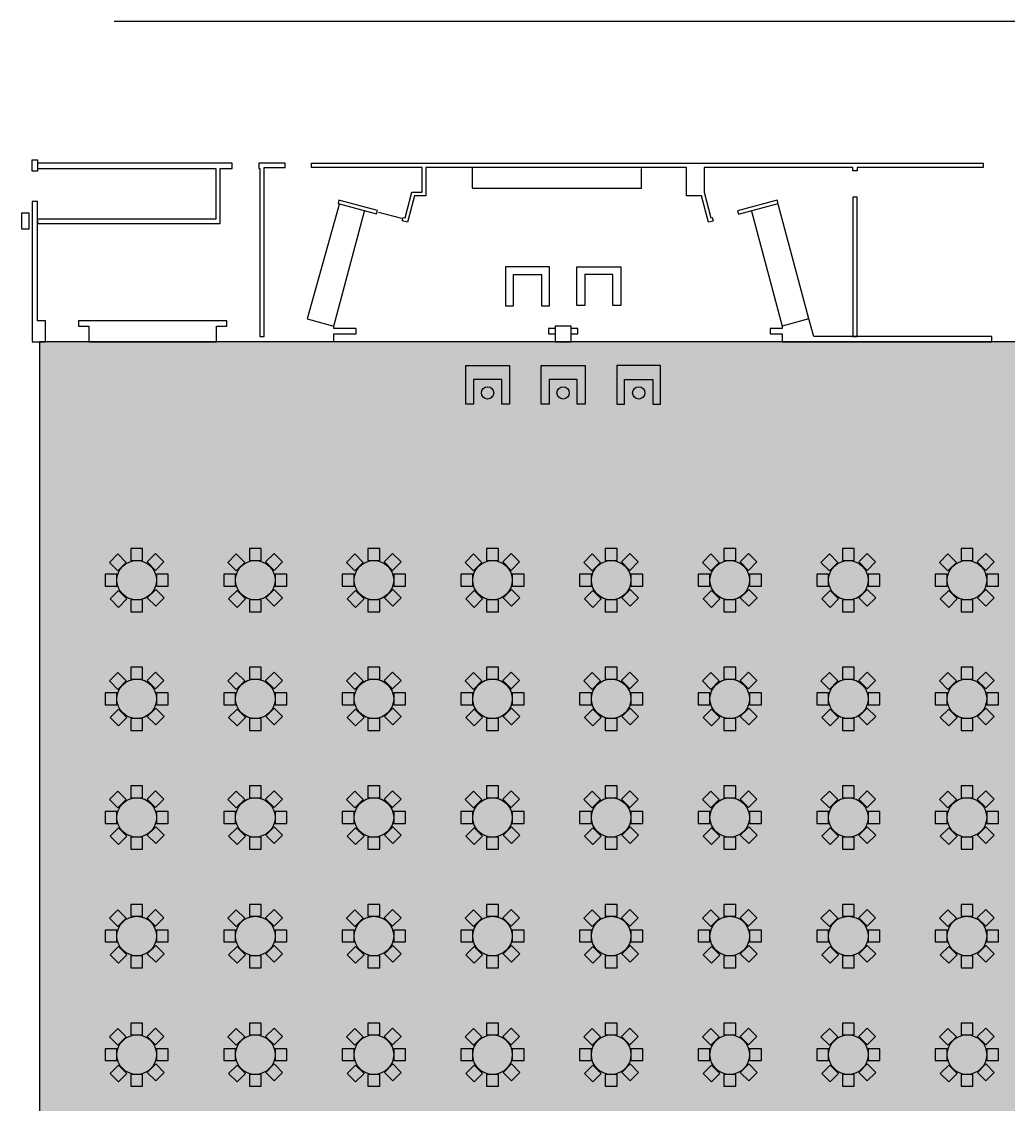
# Model space of a CAD drawing. Header units: feet. Extents: x 304 to 526, y 573 to 801.
# Drawn here: x 308.3 to 433.1, y 664.4 to 801.4 of the extents above; entities that cross this region are included whole.
import ezdxf

# ---------------------------------------------------------------- set-up
doc = ezdxf.new("R2010")
doc.units = ezdxf.units.FT
doc.header["$MEASUREMENT"] = 0
doc.layers.add('building', color=7, linetype='Continuous')
doc.layers.add('Layer 13', color=7, linetype='Continuous')

msp = doc.modelspace()

# ---------------------------------------------------------------- hatches: boundary and pattern name
at = {"layer": 'building', "lineweight": 0, "true_color": 0xe6e6e6, "transparency": 33554687}
h = msp.add_hatch(color=254, dxfattribs=at)
h.dxf.hatch_style = 1
h.paths.add_polyline_path([(491.79, 760.88), (310.54, 760.88), (310.54, 592.71), (491.79, 592.71)])
h = msp.add_hatch(color=254, dxfattribs=at)
h.dxf.hatch_style = 1
h.paths.add_polyline_path([(491.79, 760.88), (310.54, 760.88), (310.54, 592.71), (491.79, 592.71)])
h = msp.add_hatch(color=254, dxfattribs=at)
h.dxf.hatch_style = 1
h.paths.add_polyline_path([(491.79, 760.88), (310.54, 760.88), (310.54, 592.71), (491.79, 592.71)])
h = msp.add_hatch(color=254, dxfattribs=at)
h.dxf.hatch_style = 1
h.paths.add_polyline_path([(491.79, 760.88), (310.54, 760.88), (310.54, 592.71), (491.79, 592.71)])
at = {"layer": 'Layer 13', "lineweight": 0, "true_color": 0xd5a6bd, "transparency": 33554687}
h = msp.add_hatch(color=9, dxfattribs=at)
edge = h.paths.add_edge_path(flags=0)
edge.add_ellipse((322.82, 730.73), major_axis=(2.5, 0), ratio=1, start_angle=0.0057, end_angle=360, ccw=False)
edge.add_line((325.32, 730.73), (325.32, 730.73))
h = msp.add_hatch(color=9, dxfattribs=at)
edge = h.paths.add_edge_path(flags=0)
edge.add_ellipse((337.82, 730.73), major_axis=(2.5, 0), ratio=1, start_angle=0.0057, end_angle=360, ccw=False)
edge.add_line((340.32, 730.73), (340.32, 730.73))
h = msp.add_hatch(color=9, dxfattribs=at)
edge = h.paths.add_edge_path(flags=0)
edge.add_ellipse((352.82, 730.73), major_axis=(2.5, 0), ratio=1, start_angle=0.0057, end_angle=360, ccw=False)
edge.add_line((355.32, 730.73), (355.32, 730.73))
h = msp.add_hatch(color=9, dxfattribs=at)
edge = h.paths.add_edge_path(flags=0)
edge.add_ellipse((367.82, 730.73), major_axis=(2.5, 0), ratio=1, start_angle=0.0057, end_angle=360, ccw=False)
edge.add_line((370.32, 730.73), (370.32, 730.73))
h = msp.add_hatch(color=9, dxfattribs=at)
edge = h.paths.add_edge_path(flags=0)
edge.add_ellipse((382.82, 730.73), major_axis=(2.5, 0), ratio=1, start_angle=0.0057, end_angle=360, ccw=False)
edge.add_line((385.32, 730.73), (385.32, 730.73))
h = msp.add_hatch(color=9, dxfattribs=at)
edge = h.paths.add_edge_path(flags=0)
edge.add_ellipse((397.82, 730.73), major_axis=(2.5, 0), ratio=1, start_angle=0.0057, end_angle=360, ccw=False)
edge.add_line((400.32, 730.73), (400.32, 730.73))
h = msp.add_hatch(color=9, dxfattribs=at)
edge = h.paths.add_edge_path(flags=0)
edge.add_ellipse((412.82, 730.73), major_axis=(2.5, 0), ratio=1, start_angle=0.0057, end_angle=360, ccw=False)
edge.add_line((415.32, 730.73), (415.32, 730.73))
h = msp.add_hatch(color=9, dxfattribs=at)
edge = h.paths.add_edge_path(flags=0)
edge.add_ellipse((427.82, 730.73), major_axis=(2.5, 0), ratio=1, start_angle=0.0057, end_angle=360, ccw=False)
edge.add_line((430.32, 730.73), (430.32, 730.73))
h = msp.add_hatch(color=9, dxfattribs=at)
edge = h.paths.add_edge_path(flags=0)
edge.add_ellipse((322.82, 715.73), major_axis=(2.5, 0), ratio=1, start_angle=0.0057, end_angle=360, ccw=False)
edge.add_line((325.32, 715.73), (325.32, 715.73))
h = msp.add_hatch(color=9, dxfattribs=at)
edge = h.paths.add_edge_path(flags=0)
edge.add_ellipse((337.82, 715.73), major_axis=(2.5, 0), ratio=1, start_angle=0.0057, end_angle=360, ccw=False)
edge.add_line((340.32, 715.73), (340.32, 715.73))
h = msp.add_hatch(color=9, dxfattribs=at)
edge = h.paths.add_edge_path(flags=0)
edge.add_ellipse((352.82, 715.73), major_axis=(2.5, 0), ratio=1, start_angle=0.0057, end_angle=360, ccw=False)
edge.add_line((355.32, 715.73), (355.32, 715.73))
h = msp.add_hatch(color=9, dxfattribs=at)
edge = h.paths.add_edge_path(flags=0)
edge.add_ellipse((367.82, 715.73), major_axis=(2.5, 0), ratio=1, start_angle=0.0057, end_angle=360, ccw=False)
edge.add_line((370.32, 715.73), (370.32, 715.73))
h = msp.add_hatch(color=9, dxfattribs=at)
edge = h.paths.add_edge_path(flags=0)
edge.add_ellipse((382.82, 715.73), major_axis=(2.5, 0), ratio=1, start_angle=0.0057, end_angle=360, ccw=False)
edge.add_line((385.32, 715.73), (385.32, 715.73))
h = msp.add_hatch(color=9, dxfattribs=at)
edge = h.paths.add_edge_path(flags=0)
edge.add_ellipse((397.82, 715.73), major_axis=(2.5, 0), ratio=1, start_angle=0.0057, end_angle=360, ccw=False)
edge.add_line((400.32, 715.73), (400.32, 715.73))
h = msp.add_hatch(color=9, dxfattribs=at)
edge = h.paths.add_edge_path(flags=0)
edge.add_ellipse((412.82, 715.73), major_axis=(2.5, 0), ratio=1, start_angle=0.0057, end_angle=360, ccw=False)
edge.add_line((415.32, 715.73), (415.32, 715.73))
h = msp.add_hatch(color=9, dxfattribs=at)
edge = h.paths.add_edge_path(flags=0)
edge.add_ellipse((427.82, 715.73), major_axis=(2.5, 0), ratio=1, start_angle=0.0057, end_angle=360, ccw=False)
edge.add_line((430.32, 715.73), (430.32, 715.73))
h = msp.add_hatch(color=9, dxfattribs=at)
edge = h.paths.add_edge_path(flags=0)
edge.add_ellipse((322.82, 700.73), major_axis=(2.5, 0), ratio=1, start_angle=0.0057, end_angle=360, ccw=False)
edge.add_line((325.32, 700.73), (325.32, 700.73))
h = msp.add_hatch(color=9, dxfattribs=at)
edge = h.paths.add_edge_path(flags=0)
edge.add_ellipse((337.82, 700.73), major_axis=(2.5, 0), ratio=1, start_angle=0.0057, end_angle=360, ccw=False)
edge.add_line((340.32, 700.73), (340.32, 700.73))
h = msp.add_hatch(color=9, dxfattribs=at)
edge = h.paths.add_edge_path(flags=0)
edge.add_ellipse((352.82, 700.73), major_axis=(2.5, 0), ratio=1, start_angle=0.0057, end_angle=360, ccw=False)
edge.add_line((355.32, 700.73), (355.32, 700.73))
h = msp.add_hatch(color=9, dxfattribs=at)
edge = h.paths.add_edge_path(flags=0)
edge.add_ellipse((367.82, 700.73), major_axis=(2.5, 0), ratio=1, start_angle=0.0057, end_angle=360, ccw=False)
edge.add_line((370.32, 700.73), (370.32, 700.73))
h = msp.add_hatch(color=9, dxfattribs=at)
edge = h.paths.add_edge_path(flags=0)
edge.add_ellipse((382.82, 700.73), major_axis=(2.5, 0), ratio=1, start_angle=0.0057, end_angle=360, ccw=False)
edge.add_line((385.32, 700.73), (385.32, 700.73))
h = msp.add_hatch(color=9, dxfattribs=at)
edge = h.paths.add_edge_path(flags=0)
edge.add_ellipse((397.82, 700.73), major_axis=(2.5, 0), ratio=1, start_angle=0.0057, end_angle=360, ccw=False)
edge.add_line((400.32, 700.73), (400.32, 700.73))
h = msp.add_hatch(color=9, dxfattribs=at)
edge = h.paths.add_edge_path(flags=0)
edge.add_ellipse((412.82, 700.73), major_axis=(2.5, 0), ratio=1, start_angle=0.0057, end_angle=360, ccw=False)
edge.add_line((415.32, 700.73), (415.32, 700.73))
h = msp.add_hatch(color=9, dxfattribs=at)
edge = h.paths.add_edge_path(flags=0)
edge.add_ellipse((427.82, 700.73), major_axis=(2.5, 0), ratio=1, start_angle=0.0057, end_angle=360, ccw=False)
edge.add_line((430.32, 700.73), (430.32, 700.73))
h = msp.add_hatch(color=9, dxfattribs=at)
edge = h.paths.add_edge_path(flags=0)
edge.add_ellipse((322.82, 685.73), major_axis=(2.5, 0), ratio=1, start_angle=0.0057, end_angle=360, ccw=False)
edge.add_line((325.32, 685.73), (325.32, 685.73))
h = msp.add_hatch(color=9, dxfattribs=at)
edge = h.paths.add_edge_path(flags=0)
edge.add_ellipse((337.82, 685.73), major_axis=(2.5, 0), ratio=1, start_angle=0.0057, end_angle=360, ccw=False)
edge.add_line((340.32, 685.73), (340.32, 685.73))
h = msp.add_hatch(color=9, dxfattribs=at)
edge = h.paths.add_edge_path(flags=0)
edge.add_ellipse((352.82, 685.73), major_axis=(2.5, 0), ratio=1, start_angle=0.0057, end_angle=360, ccw=False)
edge.add_line((355.32, 685.73), (355.32, 685.73))
h = msp.add_hatch(color=9, dxfattribs=at)
edge = h.paths.add_edge_path(flags=0)
edge.add_ellipse((367.82, 685.73), major_axis=(2.5, 0), ratio=1, start_angle=0.0057, end_angle=360, ccw=False)
edge.add_line((370.32, 685.73), (370.32, 685.73))
h = msp.add_hatch(color=9, dxfattribs=at)
edge = h.paths.add_edge_path(flags=0)
edge.add_ellipse((382.82, 685.73), major_axis=(2.5, 0), ratio=1, start_angle=0.0057, end_angle=360, ccw=False)
edge.add_line((385.32, 685.73), (385.32, 685.73))
h = msp.add_hatch(color=9, dxfattribs=at)
edge = h.paths.add_edge_path(flags=0)
edge.add_ellipse((397.82, 685.73), major_axis=(2.5, 0), ratio=1, start_angle=0.0057, end_angle=360, ccw=False)
edge.add_line((400.32, 685.73), (400.32, 685.73))
h = msp.add_hatch(color=9, dxfattribs=at)
edge = h.paths.add_edge_path(flags=0)
edge.add_ellipse((412.82, 685.73), major_axis=(2.5, 0), ratio=1, start_angle=0.0057, end_angle=360, ccw=False)
edge.add_line((415.32, 685.73), (415.32, 685.73))
h = msp.add_hatch(color=9, dxfattribs=at)
edge = h.paths.add_edge_path(flags=0)
edge.add_ellipse((427.82, 685.73), major_axis=(2.5, 0), ratio=1, start_angle=0.0057, end_angle=360, ccw=False)
edge.add_line((430.32, 685.73), (430.32, 685.73))
h = msp.add_hatch(color=9, dxfattribs=at)
edge = h.paths.add_edge_path(flags=0)
edge.add_ellipse((322.82, 670.73), major_axis=(2.5, 0), ratio=1, start_angle=0.0057, end_angle=360, ccw=False)
edge.add_line((325.32, 670.73), (325.32, 670.73))
h = msp.add_hatch(color=9, dxfattribs=at)
edge = h.paths.add_edge_path(flags=0)
edge.add_ellipse((337.82, 670.73), major_axis=(2.5, 0), ratio=1, start_angle=0.0057, end_angle=360, ccw=False)
edge.add_line((340.32, 670.73), (340.32, 670.73))
h = msp.add_hatch(color=9, dxfattribs=at)
edge = h.paths.add_edge_path(flags=0)
edge.add_ellipse((352.82, 670.73), major_axis=(2.5, 0), ratio=1, start_angle=0.0057, end_angle=360, ccw=False)
edge.add_line((355.32, 670.73), (355.32, 670.73))
h = msp.add_hatch(color=9, dxfattribs=at)
edge = h.paths.add_edge_path(flags=0)
edge.add_ellipse((367.82, 670.73), major_axis=(2.5, 0), ratio=1, start_angle=0.0057, end_angle=360, ccw=False)
edge.add_line((370.32, 670.73), (370.32, 670.73))
h = msp.add_hatch(color=9, dxfattribs=at)
edge = h.paths.add_edge_path(flags=0)
edge.add_ellipse((382.82, 670.73), major_axis=(2.5, 0), ratio=1, start_angle=0.0057, end_angle=360, ccw=False)
edge.add_line((385.32, 670.73), (385.32, 670.73))
h = msp.add_hatch(color=9, dxfattribs=at)
edge = h.paths.add_edge_path(flags=0)
edge.add_ellipse((397.82, 670.73), major_axis=(2.5, 0), ratio=1, start_angle=0.0057, end_angle=360, ccw=False)
edge.add_line((400.32, 670.73), (400.32, 670.73))
h = msp.add_hatch(color=9, dxfattribs=at)
edge = h.paths.add_edge_path(flags=0)
edge.add_ellipse((412.82, 670.73), major_axis=(2.5, 0), ratio=1, start_angle=0.0057, end_angle=360, ccw=False)
edge.add_line((415.32, 670.73), (415.32, 670.73))
h = msp.add_hatch(color=9, dxfattribs=at)
edge = h.paths.add_edge_path(flags=0)
edge.add_ellipse((427.82, 670.73), major_axis=(2.5, 0), ratio=1, start_angle=0.0057, end_angle=360, ccw=False)
edge.add_line((430.32, 670.73), (430.32, 670.73))

# ---------------------------------------------------------------- linework, layer by layer
at = {"layer": 'building', "color": 18, "lineweight": 25, "true_color": 0x000000}
for points in [[(503.95, 801.37), (319.99, 801.37)], [(356.5, 776.62), (356.76, 776.55), (357.63, 779.79), (358.94, 779.79), (358.94, 782.92), (344.93, 782.92), (344.93, 783.46), (429.85, 783.46), (429.85, 782.92), (413.94, 782.92), (413.94, 782.51), (413.4, 782.51), (413.4, 782.92), (394.58, 782.92), (394.58, 779.79), (395.45, 776.55), (395.59, 776.59), (395.71, 776.16)], [(395.71, 776.16), (395.14, 776.01), (394.24, 779.35), (392.34, 779.35), (392.34, 782.92), (359.37, 782.92), (359.37, 779.35), (357.97, 779.35), (357.07, 776.01), (356.38, 776.2), (356.5, 776.62)], [(365.27, 780.3), (365.27, 782.92)], [(386.63, 782.79), (386.63, 780.29), (365.27, 780.29)], [(309.61, 760.88), (310.27, 760.88), (311.28, 760.88), (311.28, 763.55), (310.27, 763.55), (310.27, 778.62), (309.61, 778.62), (309.61, 760.9)], [(348.42, 778.26), (344.38, 763.79), (347.75, 762.88)], [(402.92, 761.88), (404.46, 761.88), (404.46, 760.88), (430.96, 760.88), (430.96, 761.55), (408.44, 761.55), (407.84, 763.79), (403.95, 778.31)], [(347.75, 760.88), (347.75, 761.88), (350.59, 761.88), (350.59, 762.55), (347.75, 762.55), (347.75, 762.88), (351.64, 777.4)], [(353.4, 777.28), (356.29, 776.5)], [(400.57, 777.4), (404.46, 762.88), (404.46, 762.55), (402.92, 762.55), (402.92, 761.88)], [(374.03, 769.38), (374.03, 765.43), (375.03, 765.43), (375.03, 770.38), (369.48, 770.38), (369.48, 765.43), (370.48, 765.43), (370.48, 769.38), (374.04, 769.38)], [(379.48, 769.38), (379.48, 765.48), (378.48, 765.48), (378.48, 770.38), (384.03, 770.38), (384.03, 765.48), (383.03, 765.48), (383.03, 769.38), (379.47, 769.38)], [(316.77, 762.88), (316.77, 760.88), (318.77, 760.88), (332.91, 760.88), (332.91, 762.88), (334.24, 762.88), (334.24, 763.55), (315.44, 763.55), (315.44, 762.88), (316.78, 762.88)], [(407.84, 763.79), (404.46, 762.88)], [(375.75, 762.55), (374.92, 762.55), (374.92, 761.88), (375.75, 761.88)], [(377.75, 761.88), (378.59, 761.88), (378.59, 762.55), (377.75, 762.55)], [(310.54, 760.88), (310.54, 591.97)]]:
    msp.add_lwpolyline(points, dxfattribs=at)
for points in [[(309.61, 783.88), (310.27, 783.88), (310.27, 782.46), (309.61, 782.46), (309.61, 783.88)], [(310.27, 782.79), (332.83, 782.79), (332.83, 776.38), (310.27, 776.38), (310.27, 775.84), (333.38, 775.84), (333.38, 782.79), (334.91, 782.79), (334.91, 783.46), (310.27, 783.46), (310.27, 782.79)], [(338.25, 782.79), (338.41, 782.79), (338.41, 761.55), (338.96, 761.55), (338.96, 782.92), (341.59, 782.92), (341.59, 783.46), (338.96, 783.46), (338.25, 783.46), (338.25, 782.79)], [(413.4, 779.17), (413.4, 761.55), (413.94, 761.55), (413.94, 779.17), (413.4, 779.17)], [(348.39, 778.79), (348.28, 778.37), (353.16, 777.06), (353.28, 777.48), (348.39, 778.79)], [(403.82, 778.79), (398.81, 777.45), (398.93, 777.03), (403.93, 778.37), (403.82, 778.79)], [(309.23, 777.15), (308.27, 777.15), (308.27, 775.19), (309.23, 775.19), (309.23, 777.15)], [(375.75, 762.88), (375.75, 760.88), (377.75, 760.88), (377.75, 762.88), (375.75, 762.88)], [(365.43, 752.98), (364.43, 752.98), (364.43, 757.88), (369.98, 757.88), (369.98, 752.98), (368.98, 752.98), (368.98, 756.12), (365.43, 756.12), (365.43, 752.98)], [(373.98, 757.88), (379.53, 757.88), (379.53, 752.98), (378.53, 752.98), (378.53, 756.12), (374.98, 756.12), (374.98, 752.98), (373.98, 752.98), (373.98, 757.88)], [(388.08, 756.12), (388.08, 752.98), (389.08, 752.98), (389.08, 757.88), (383.53, 757.88), (383.53, 752.98), (384.53, 752.98), (384.53, 756.12), (388.08, 756.12)]]:
    msp.add_lwpolyline(points, close=True, dxfattribs=at)
at = {"layer": 'building', "color": 254, "lineweight": 0, "true_color": 0xe6e6e6, "transparency": 33554687}
msp.add_lwpolyline([(491.79, 760.88), (310.54, 760.88), (310.54, 592.71), (491.79, 592.71)], close=True, dxfattribs=at)
msp.add_lwpolyline([(491.79, 760.88), (310.54, 760.88), (310.54, 592.71), (491.79, 592.71)], close=True, dxfattribs=at)
msp.add_lwpolyline([(491.79, 760.88), (310.54, 760.88), (310.54, 592.71), (491.79, 592.71)], close=True, dxfattribs=at)
msp.add_lwpolyline([(491.79, 760.88), (310.54, 760.88), (310.54, 592.71), (491.79, 592.71)], close=True, dxfattribs=at)
at = {"layer": 'building', "color": 254, "lineweight": 0, "true_color": 0xe6e6e6}
msp.add_lwpolyline([(491.79, 760.88), (310.54, 760.88), (310.54, 592.71), (491.79, 592.71)], close=True, dxfattribs=at)
msp.add_lwpolyline([(491.79, 760.88), (310.54, 760.88), (310.54, 592.71), (491.79, 592.71)], close=True, dxfattribs=at)
msp.add_lwpolyline([(491.79, 760.88), (310.54, 760.88), (310.54, 592.71), (491.79, 592.71)], close=True, dxfattribs=at)
msp.add_lwpolyline([(491.79, 760.88), (310.54, 760.88), (310.54, 592.71), (491.79, 592.71)], close=True, dxfattribs=at)
msp.add_lwpolyline([(491.79, 760.88), (310.54, 760.88), (310.54, 592.71), (491.79, 592.71)], close=True, dxfattribs=at)
msp.add_lwpolyline([(491.79, 760.88), (310.54, 760.88), (310.54, 592.71), (491.79, 592.71)], close=True, dxfattribs=at)
msp.add_lwpolyline([(491.79, 760.88), (310.54, 760.88), (310.54, 592.71), (491.79, 592.71)], close=True, dxfattribs=at)
msp.add_lwpolyline([(491.79, 760.88), (310.54, 760.88), (310.54, 592.71), (491.79, 592.71)], close=True, dxfattribs=at)
at = {"layer": 'building', "color": 254, "lineweight": 25, "true_color": 0xe6e6e6}
msp.add_lwpolyline([(491.79, 760.88), (310.54, 760.88), (310.54, 592.71), (491.79, 592.71)], close=True, dxfattribs=at)
msp.add_lwpolyline([(491.79, 760.88), (310.54, 760.88), (310.54, 592.71), (491.79, 592.71)], close=True, dxfattribs=at)
msp.add_lwpolyline([(491.79, 760.88), (310.54, 760.88), (310.54, 592.71), (491.79, 592.71)], close=True, dxfattribs=at)
msp.add_lwpolyline([(491.79, 760.88), (310.54, 760.88), (310.54, 592.71), (491.79, 592.71)], close=True, dxfattribs=at)
at = {"layer": 'building', "color": 18, "lineweight": 25, "true_color": 0x000000}
for centre in [(367.2, 754.42), (376.75, 754.42), (386.31, 754.42)]:
    msp.add_ellipse(centre, major_axis=(0.781, 0), ratio=1, dxfattribs=at)
at = {"layer": 'Layer 13', "color": 18, "lineweight": 25, "true_color": 0x000000}
for points in [[(321.48, 732.99), (320.42, 734.05), (319.36, 732.99), (320.42, 731.93)], [(323.57, 734.73), (322.07, 734.73), (322.07, 733.23), (323.57, 733.23)], [(325.19, 734.1), (324.13, 733.04), (325.19, 731.98), (326.25, 733.04)], [(336.48, 732.99), (335.42, 734.05), (334.36, 732.99), (335.42, 731.93)], [(338.57, 734.73), (337.07, 734.73), (337.07, 733.23), (338.57, 733.23)], [(340.19, 734.1), (339.13, 733.04), (340.19, 731.98), (341.25, 733.04)], [(351.48, 732.99), (350.42, 734.05), (349.36, 732.99), (350.42, 731.93)], [(353.57, 734.73), (352.07, 734.73), (352.07, 733.23), (353.57, 733.23)], [(355.19, 734.1), (354.13, 733.04), (355.19, 731.98), (356.25, 733.04)], [(366.48, 732.99), (365.42, 734.05), (364.36, 732.99), (365.42, 731.93)], [(368.57, 734.73), (367.07, 734.73), (367.07, 733.23), (368.57, 733.23)], [(370.19, 734.1), (369.13, 733.04), (370.19, 731.98), (371.25, 733.04)], [(381.48, 732.99), (380.42, 734.05), (379.36, 732.99), (380.42, 731.93)], [(383.57, 734.73), (382.07, 734.73), (382.07, 733.23), (383.57, 733.23)], [(385.19, 734.1), (384.13, 733.04), (385.19, 731.98), (386.25, 733.04)], [(396.48, 732.99), (395.42, 734.05), (394.36, 732.99), (395.42, 731.93)], [(398.57, 734.73), (397.07, 734.73), (397.07, 733.23), (398.57, 733.23)], [(400.19, 734.1), (399.13, 733.04), (400.19, 731.98), (401.25, 733.04)], [(411.48, 732.99), (410.42, 734.05), (409.36, 732.99), (410.42, 731.93)], [(413.57, 734.73), (412.07, 734.73), (412.07, 733.23), (413.57, 733.23)], [(415.19, 734.1), (414.13, 733.04), (415.19, 731.98), (416.25, 733.04)], [(426.48, 732.99), (425.42, 734.05), (424.36, 732.99), (425.42, 731.93)], [(428.57, 734.73), (427.07, 734.73), (427.07, 733.23), (428.57, 733.23)], [(430.19, 734.1), (429.13, 733.04), (430.19, 731.98), (431.25, 733.04)], [(320.32, 731.48), (318.82, 731.48), (318.82, 729.98), (320.32, 729.98)], [(326.82, 731.48), (325.32, 731.48), (325.32, 729.98), (326.82, 729.98)], [(335.32, 731.48), (333.82, 731.48), (333.82, 729.98), (335.32, 729.98)], [(341.82, 731.48), (340.32, 731.48), (340.32, 729.98), (341.82, 729.98)], [(350.32, 731.48), (348.82, 731.48), (348.82, 729.98), (350.32, 729.98)], [(356.82, 731.48), (355.32, 731.48), (355.32, 729.98), (356.82, 729.98)], [(365.32, 731.48), (363.82, 731.48), (363.82, 729.98), (365.32, 729.98)], [(371.82, 731.48), (370.32, 731.48), (370.32, 729.98), (371.82, 729.98)], [(380.32, 731.48), (378.82, 731.48), (378.82, 729.98), (380.32, 729.98)], [(386.82, 731.48), (385.32, 731.48), (385.32, 729.98), (386.82, 729.98)], [(395.32, 731.48), (393.82, 731.48), (393.82, 729.98), (395.32, 729.98)], [(401.82, 731.48), (400.32, 731.48), (400.32, 729.98), (401.82, 729.98)], [(410.32, 731.48), (408.82, 731.48), (408.82, 729.98), (410.32, 729.98)], [(416.82, 731.48), (415.32, 731.48), (415.32, 729.98), (416.82, 729.98)], [(425.32, 731.48), (423.82, 731.48), (423.82, 729.98), (425.32, 729.98)], [(431.82, 731.48), (430.32, 731.48), (430.32, 729.98), (431.82, 729.98)], [(320.51, 729.42), (319.45, 728.36), (320.51, 727.3), (321.57, 728.36)], [(326.28, 728.49), (325.22, 729.55), (324.16, 728.49), (325.22, 727.43)], [(335.51, 729.42), (334.45, 728.36), (335.51, 727.3), (336.57, 728.36)], [(341.28, 728.49), (340.22, 729.55), (339.16, 728.49), (340.22, 727.43)], [(350.51, 729.42), (349.45, 728.36), (350.51, 727.3), (351.57, 728.36)], [(356.28, 728.49), (355.22, 729.55), (354.16, 728.49), (355.22, 727.43)], [(365.51, 729.42), (364.45, 728.36), (365.51, 727.3), (366.57, 728.36)], [(371.28, 728.49), (370.22, 729.55), (369.16, 728.49), (370.22, 727.43)], [(380.51, 729.42), (379.45, 728.36), (380.51, 727.3), (381.57, 728.36)], [(386.28, 728.49), (385.22, 729.55), (384.16, 728.49), (385.22, 727.43)], [(395.51, 729.42), (394.45, 728.36), (395.51, 727.3), (396.57, 728.36)], [(401.28, 728.49), (400.22, 729.55), (399.16, 728.49), (400.22, 727.43)], [(410.51, 729.42), (409.45, 728.36), (410.51, 727.3), (411.57, 728.36)], [(416.28, 728.49), (415.22, 729.55), (414.16, 728.49), (415.22, 727.43)], [(425.51, 729.42), (424.45, 728.36), (425.51, 727.3), (426.57, 728.36)], [(431.28, 728.49), (430.22, 729.55), (429.16, 728.49), (430.22, 727.43)], [(323.57, 728.23), (322.07, 728.23), (322.07, 726.73), (323.57, 726.73)], [(338.57, 728.23), (337.07, 728.23), (337.07, 726.73), (338.57, 726.73)], [(353.57, 728.23), (352.07, 728.23), (352.07, 726.73), (353.57, 726.73)], [(368.57, 728.23), (367.07, 728.23), (367.07, 726.73), (368.57, 726.73)], [(383.57, 728.23), (382.07, 728.23), (382.07, 726.73), (383.57, 726.73)], [(398.57, 728.23), (397.07, 728.23), (397.07, 726.73), (398.57, 726.73)], [(413.57, 728.23), (412.07, 728.23), (412.07, 726.73), (413.57, 726.73)], [(428.57, 728.23), (427.07, 728.23), (427.07, 726.73), (428.57, 726.73)], [(321.48, 717.99), (320.42, 719.05), (319.36, 717.99), (320.42, 716.93)], [(323.57, 719.73), (322.07, 719.73), (322.07, 718.23), (323.57, 718.23)], [(325.19, 719.1), (324.13, 718.04), (325.19, 716.98), (326.25, 718.04)], [(336.48, 717.99), (335.42, 719.05), (334.36, 717.99), (335.42, 716.93)], [(338.57, 719.73), (337.07, 719.73), (337.07, 718.23), (338.57, 718.23)], [(340.19, 719.1), (339.13, 718.04), (340.19, 716.98), (341.25, 718.04)], [(351.48, 717.99), (350.42, 719.05), (349.36, 717.99), (350.42, 716.93)], [(353.57, 719.73), (352.07, 719.73), (352.07, 718.23), (353.57, 718.23)], [(355.19, 719.1), (354.13, 718.04), (355.19, 716.98), (356.25, 718.04)], [(366.48, 717.99), (365.42, 719.05), (364.36, 717.99), (365.42, 716.93)], [(368.57, 719.73), (367.07, 719.73), (367.07, 718.23), (368.57, 718.23)], [(370.19, 719.1), (369.13, 718.04), (370.19, 716.98), (371.25, 718.04)], [(381.48, 717.99), (380.42, 719.05), (379.36, 717.99), (380.42, 716.93)], [(383.57, 719.73), (382.07, 719.73), (382.07, 718.23), (383.57, 718.23)], [(385.19, 719.1), (384.13, 718.04), (385.19, 716.98), (386.25, 718.04)], [(396.48, 717.99), (395.42, 719.05), (394.36, 717.99), (395.42, 716.93)], [(398.57, 719.73), (397.07, 719.73), (397.07, 718.23), (398.57, 718.23)], [(400.19, 719.1), (399.13, 718.04), (400.19, 716.98), (401.25, 718.04)], [(411.48, 717.99), (410.42, 719.05), (409.36, 717.99), (410.42, 716.93)], [(413.57, 719.73), (412.07, 719.73), (412.07, 718.23), (413.57, 718.23)], [(415.19, 719.1), (414.13, 718.04), (415.19, 716.98), (416.25, 718.04)], [(426.48, 717.99), (425.42, 719.05), (424.36, 717.99), (425.42, 716.93)], [(428.57, 719.73), (427.07, 719.73), (427.07, 718.23), (428.57, 718.23)], [(430.19, 719.1), (429.13, 718.04), (430.19, 716.98), (431.25, 718.04)], [(320.32, 716.48), (318.82, 716.48), (318.82, 714.98), (320.32, 714.98)], [(326.82, 716.48), (325.32, 716.48), (325.32, 714.98), (326.82, 714.98)], [(335.32, 716.48), (333.82, 716.48), (333.82, 714.98), (335.32, 714.98)], [(341.82, 716.48), (340.32, 716.48), (340.32, 714.98), (341.82, 714.98)], [(350.32, 716.48), (348.82, 716.48), (348.82, 714.98), (350.32, 714.98)], [(356.82, 716.48), (355.32, 716.48), (355.32, 714.98), (356.82, 714.98)], [(365.32, 716.48), (363.82, 716.48), (363.82, 714.98), (365.32, 714.98)], [(371.82, 716.48), (370.32, 716.48), (370.32, 714.98), (371.82, 714.98)], [(380.32, 716.48), (378.82, 716.48), (378.82, 714.98), (380.32, 714.98)], [(386.82, 716.48), (385.32, 716.48), (385.32, 714.98), (386.82, 714.98)], [(395.32, 716.48), (393.82, 716.48), (393.82, 714.98), (395.32, 714.98)], [(401.82, 716.48), (400.32, 716.48), (400.32, 714.98), (401.82, 714.98)], [(410.32, 716.48), (408.82, 716.48), (408.82, 714.98), (410.32, 714.98)], [(416.82, 716.48), (415.32, 716.48), (415.32, 714.98), (416.82, 714.98)], [(425.32, 716.48), (423.82, 716.48), (423.82, 714.98), (425.32, 714.98)], [(431.82, 716.48), (430.32, 716.48), (430.32, 714.98), (431.82, 714.98)], [(320.51, 714.42), (319.45, 713.36), (320.51, 712.3), (321.57, 713.36)], [(326.28, 713.49), (325.22, 714.55), (324.16, 713.49), (325.22, 712.43)], [(335.51, 714.42), (334.45, 713.36), (335.51, 712.3), (336.57, 713.36)], [(341.28, 713.49), (340.22, 714.55), (339.16, 713.49), (340.22, 712.43)], [(350.51, 714.42), (349.45, 713.36), (350.51, 712.3), (351.57, 713.36)], [(356.28, 713.49), (355.22, 714.55), (354.16, 713.49), (355.22, 712.43)], [(365.51, 714.42), (364.45, 713.36), (365.51, 712.3), (366.57, 713.36)], [(371.28, 713.49), (370.22, 714.55), (369.16, 713.49), (370.22, 712.43)], [(380.51, 714.42), (379.45, 713.36), (380.51, 712.3), (381.57, 713.36)], [(386.28, 713.49), (385.22, 714.55), (384.16, 713.49), (385.22, 712.43)], [(395.51, 714.42), (394.45, 713.36), (395.51, 712.3), (396.57, 713.36)], [(401.28, 713.49), (400.22, 714.55), (399.16, 713.49), (400.22, 712.43)], [(410.51, 714.42), (409.45, 713.36), (410.51, 712.3), (411.57, 713.36)], [(416.28, 713.49), (415.22, 714.55), (414.16, 713.49), (415.22, 712.43)], [(425.51, 714.42), (424.45, 713.36), (425.51, 712.3), (426.57, 713.36)], [(431.28, 713.49), (430.22, 714.55), (429.16, 713.49), (430.22, 712.43)], [(323.57, 713.23), (322.07, 713.23), (322.07, 711.73), (323.57, 711.73)], [(338.57, 713.23), (337.07, 713.23), (337.07, 711.73), (338.57, 711.73)], [(353.57, 713.23), (352.07, 713.23), (352.07, 711.73), (353.57, 711.73)], [(368.57, 713.23), (367.07, 713.23), (367.07, 711.73), (368.57, 711.73)], [(383.57, 713.23), (382.07, 713.23), (382.07, 711.73), (383.57, 711.73)], [(398.57, 713.23), (397.07, 713.23), (397.07, 711.73), (398.57, 711.73)], [(413.57, 713.23), (412.07, 713.23), (412.07, 711.73), (413.57, 711.73)], [(428.57, 713.23), (427.07, 713.23), (427.07, 711.73), (428.57, 711.73)], [(321.48, 702.99), (320.42, 704.05), (319.36, 702.99), (320.42, 701.93)], [(323.57, 704.73), (322.07, 704.73), (322.07, 703.23), (323.57, 703.23)], [(325.19, 704.1), (324.13, 703.04), (325.19, 701.98), (326.25, 703.04)], [(336.48, 702.99), (335.42, 704.05), (334.36, 702.99), (335.42, 701.93)], [(338.57, 704.73), (337.07, 704.73), (337.07, 703.23), (338.57, 703.23)], [(340.19, 704.1), (339.13, 703.04), (340.19, 701.98), (341.25, 703.04)], [(351.48, 702.99), (350.42, 704.05), (349.36, 702.99), (350.42, 701.93)], [(353.57, 704.73), (352.07, 704.73), (352.07, 703.23), (353.57, 703.23)], [(355.19, 704.1), (354.13, 703.04), (355.19, 701.98), (356.25, 703.04)], [(366.48, 702.99), (365.42, 704.05), (364.36, 702.99), (365.42, 701.93)], [(368.57, 704.73), (367.07, 704.73), (367.07, 703.23), (368.57, 703.23)], [(370.19, 704.1), (369.13, 703.04), (370.19, 701.98), (371.25, 703.04)], [(381.48, 702.99), (380.42, 704.05), (379.36, 702.99), (380.42, 701.93)], [(383.57, 704.73), (382.07, 704.73), (382.07, 703.23), (383.57, 703.23)], [(385.19, 704.1), (384.13, 703.04), (385.19, 701.98), (386.25, 703.04)], [(396.48, 702.99), (395.42, 704.05), (394.36, 702.99), (395.42, 701.93)], [(398.57, 704.73), (397.07, 704.73), (397.07, 703.23), (398.57, 703.23)], [(400.19, 704.1), (399.13, 703.04), (400.19, 701.98), (401.25, 703.04)], [(411.48, 702.99), (410.42, 704.05), (409.36, 702.99), (410.42, 701.93)], [(413.57, 704.73), (412.07, 704.73), (412.07, 703.23), (413.57, 703.23)], [(415.19, 704.1), (414.13, 703.04), (415.19, 701.98), (416.25, 703.04)], [(426.48, 702.99), (425.42, 704.05), (424.36, 702.99), (425.42, 701.93)], [(428.57, 704.73), (427.07, 704.73), (427.07, 703.23), (428.57, 703.23)], [(430.19, 704.1), (429.13, 703.04), (430.19, 701.98), (431.25, 703.04)], [(320.32, 701.48), (318.82, 701.48), (318.82, 699.98), (320.32, 699.98)], [(326.82, 701.48), (325.32, 701.48), (325.32, 699.98), (326.82, 699.98)], [(335.32, 701.48), (333.82, 701.48), (333.82, 699.98), (335.32, 699.98)], [(341.82, 701.48), (340.32, 701.48), (340.32, 699.98), (341.82, 699.98)], [(350.32, 701.48), (348.82, 701.48), (348.82, 699.98), (350.32, 699.98)], [(356.82, 701.48), (355.32, 701.48), (355.32, 699.98), (356.82, 699.98)], [(365.32, 701.48), (363.82, 701.48), (363.82, 699.98), (365.32, 699.98)], [(371.82, 701.48), (370.32, 701.48), (370.32, 699.98), (371.82, 699.98)], [(380.32, 701.48), (378.82, 701.48), (378.82, 699.98), (380.32, 699.98)], [(386.82, 701.48), (385.32, 701.48), (385.32, 699.98), (386.82, 699.98)], [(395.32, 701.48), (393.82, 701.48), (393.82, 699.98), (395.32, 699.98)], [(401.82, 701.48), (400.32, 701.48), (400.32, 699.98), (401.82, 699.98)], [(410.32, 701.48), (408.82, 701.48), (408.82, 699.98), (410.32, 699.98)], [(416.82, 701.48), (415.32, 701.48), (415.32, 699.98), (416.82, 699.98)], [(425.32, 701.48), (423.82, 701.48), (423.82, 699.98), (425.32, 699.98)], [(431.82, 701.48), (430.32, 701.48), (430.32, 699.98), (431.82, 699.98)], [(320.51, 699.42), (319.45, 698.36), (320.51, 697.3), (321.57, 698.36)], [(326.28, 698.49), (325.22, 699.55), (324.16, 698.49), (325.22, 697.43)], [(335.51, 699.42), (334.45, 698.36), (335.51, 697.3), (336.57, 698.36)], [(341.28, 698.49), (340.22, 699.55), (339.16, 698.49), (340.22, 697.43)], [(350.51, 699.42), (349.45, 698.36), (350.51, 697.3), (351.57, 698.36)], [(356.28, 698.49), (355.22, 699.55), (354.16, 698.49), (355.22, 697.43)], [(365.51, 699.42), (364.45, 698.36), (365.51, 697.3), (366.57, 698.36)], [(371.28, 698.49), (370.22, 699.55), (369.16, 698.49), (370.22, 697.43)], [(380.51, 699.42), (379.45, 698.36), (380.51, 697.3), (381.57, 698.36)], [(386.28, 698.49), (385.22, 699.55), (384.16, 698.49), (385.22, 697.43)], [(395.51, 699.42), (394.45, 698.36), (395.51, 697.3), (396.57, 698.36)], [(401.28, 698.49), (400.22, 699.55), (399.16, 698.49), (400.22, 697.43)], [(410.51, 699.42), (409.45, 698.36), (410.51, 697.3), (411.57, 698.36)], [(416.28, 698.49), (415.22, 699.55), (414.16, 698.49), (415.22, 697.43)], [(425.51, 699.42), (424.45, 698.36), (425.51, 697.3), (426.57, 698.36)], [(431.28, 698.49), (430.22, 699.55), (429.16, 698.49), (430.22, 697.43)], [(323.57, 698.23), (322.07, 698.23), (322.07, 696.73), (323.57, 696.73)], [(338.57, 698.23), (337.07, 698.23), (337.07, 696.73), (338.57, 696.73)], [(353.57, 698.23), (352.07, 698.23), (352.07, 696.73), (353.57, 696.73)], [(368.57, 698.23), (367.07, 698.23), (367.07, 696.73), (368.57, 696.73)], [(383.57, 698.23), (382.07, 698.23), (382.07, 696.73), (383.57, 696.73)], [(398.57, 698.23), (397.07, 698.23), (397.07, 696.73), (398.57, 696.73)], [(413.57, 698.23), (412.07, 698.23), (412.07, 696.73), (413.57, 696.73)], [(428.57, 698.23), (427.07, 698.23), (427.07, 696.73), (428.57, 696.73)], [(321.48, 687.99), (320.42, 689.05), (319.36, 687.99), (320.42, 686.93)], [(323.57, 689.73), (322.07, 689.73), (322.07, 688.23), (323.57, 688.23)], [(325.19, 689.1), (324.13, 688.04), (325.19, 686.98), (326.25, 688.04)], [(336.48, 687.99), (335.42, 689.05), (334.36, 687.99), (335.42, 686.93)], [(338.57, 689.73), (337.07, 689.73), (337.07, 688.23), (338.57, 688.23)], [(340.19, 689.1), (339.13, 688.04), (340.19, 686.98), (341.25, 688.04)], [(351.48, 687.99), (350.42, 689.05), (349.36, 687.99), (350.42, 686.93)], [(353.57, 689.73), (352.07, 689.73), (352.07, 688.23), (353.57, 688.23)], [(355.19, 689.1), (354.13, 688.04), (355.19, 686.98), (356.25, 688.04)], [(366.48, 687.99), (365.42, 689.05), (364.36, 687.99), (365.42, 686.93)], [(368.57, 689.73), (367.07, 689.73), (367.07, 688.23), (368.57, 688.23)], [(370.19, 689.1), (369.13, 688.04), (370.19, 686.98), (371.25, 688.04)], [(381.48, 687.99), (380.42, 689.05), (379.36, 687.99), (380.42, 686.93)], [(383.57, 689.73), (382.07, 689.73), (382.07, 688.23), (383.57, 688.23)], [(385.19, 689.1), (384.13, 688.04), (385.19, 686.98), (386.25, 688.04)], [(396.48, 687.99), (395.42, 689.05), (394.36, 687.99), (395.42, 686.93)], [(398.57, 689.73), (397.07, 689.73), (397.07, 688.23), (398.57, 688.23)], [(400.19, 689.1), (399.13, 688.04), (400.19, 686.98), (401.25, 688.04)], [(411.48, 687.99), (410.42, 689.05), (409.36, 687.99), (410.42, 686.93)], [(413.57, 689.73), (412.07, 689.73), (412.07, 688.23), (413.57, 688.23)], [(415.19, 689.1), (414.13, 688.04), (415.19, 686.98), (416.25, 688.04)], [(426.48, 687.99), (425.42, 689.05), (424.36, 687.99), (425.42, 686.93)], [(428.57, 689.73), (427.07, 689.73), (427.07, 688.23), (428.57, 688.23)], [(430.19, 689.1), (429.13, 688.04), (430.19, 686.98), (431.25, 688.04)], [(320.32, 686.48), (318.82, 686.48), (318.82, 684.98), (320.32, 684.98)], [(326.82, 686.48), (325.32, 686.48), (325.32, 684.98), (326.82, 684.98)], [(335.32, 686.48), (333.82, 686.48), (333.82, 684.98), (335.32, 684.98)], [(341.82, 686.48), (340.32, 686.48), (340.32, 684.98), (341.82, 684.98)], [(350.32, 686.48), (348.82, 686.48), (348.82, 684.98), (350.32, 684.98)], [(356.82, 686.48), (355.32, 686.48), (355.32, 684.98), (356.82, 684.98)], [(365.32, 686.48), (363.82, 686.48), (363.82, 684.98), (365.32, 684.98)], [(371.82, 686.48), (370.32, 686.48), (370.32, 684.98), (371.82, 684.98)], [(380.32, 686.48), (378.82, 686.48), (378.82, 684.98), (380.32, 684.98)], [(386.82, 686.48), (385.32, 686.48), (385.32, 684.98), (386.82, 684.98)], [(395.32, 686.48), (393.82, 686.48), (393.82, 684.98), (395.32, 684.98)], [(401.82, 686.48), (400.32, 686.48), (400.32, 684.98), (401.82, 684.98)], [(410.32, 686.48), (408.82, 686.48), (408.82, 684.98), (410.32, 684.98)], [(416.82, 686.48), (415.32, 686.48), (415.32, 684.98), (416.82, 684.98)], [(425.32, 686.48), (423.82, 686.48), (423.82, 684.98), (425.32, 684.98)], [(431.82, 686.48), (430.32, 686.48), (430.32, 684.98), (431.82, 684.98)], [(320.51, 684.42), (319.45, 683.36), (320.51, 682.3), (321.57, 683.36)], [(326.28, 683.49), (325.22, 684.55), (324.16, 683.49), (325.22, 682.43)], [(335.51, 684.42), (334.45, 683.36), (335.51, 682.3), (336.57, 683.36)], [(341.28, 683.49), (340.22, 684.55), (339.16, 683.49), (340.22, 682.43)], [(350.51, 684.42), (349.45, 683.36), (350.51, 682.3), (351.57, 683.36)], [(356.28, 683.49), (355.22, 684.55), (354.16, 683.49), (355.22, 682.43)], [(365.51, 684.42), (364.45, 683.36), (365.51, 682.3), (366.57, 683.36)], [(371.28, 683.49), (370.22, 684.55), (369.16, 683.49), (370.22, 682.43)], [(380.51, 684.42), (379.45, 683.36), (380.51, 682.3), (381.57, 683.36)], [(386.28, 683.49), (385.22, 684.55), (384.16, 683.49), (385.22, 682.43)], [(395.51, 684.42), (394.45, 683.36), (395.51, 682.3), (396.57, 683.36)], [(401.28, 683.49), (400.22, 684.55), (399.16, 683.49), (400.22, 682.43)], [(410.51, 684.42), (409.45, 683.36), (410.51, 682.3), (411.57, 683.36)], [(416.28, 683.49), (415.22, 684.55), (414.16, 683.49), (415.22, 682.43)], [(425.51, 684.42), (424.45, 683.36), (425.51, 682.3), (426.57, 683.36)], [(431.28, 683.49), (430.22, 684.55), (429.16, 683.49), (430.22, 682.43)], [(323.57, 683.23), (322.07, 683.23), (322.07, 681.73), (323.57, 681.73)], [(338.57, 683.23), (337.07, 683.23), (337.07, 681.73), (338.57, 681.73)], [(353.57, 683.23), (352.07, 683.23), (352.07, 681.73), (353.57, 681.73)], [(368.57, 683.23), (367.07, 683.23), (367.07, 681.73), (368.57, 681.73)], [(383.57, 683.23), (382.07, 683.23), (382.07, 681.73), (383.57, 681.73)], [(398.57, 683.23), (397.07, 683.23), (397.07, 681.73), (398.57, 681.73)], [(413.57, 683.23), (412.07, 683.23), (412.07, 681.73), (413.57, 681.73)], [(428.57, 683.23), (427.07, 683.23), (427.07, 681.73), (428.57, 681.73)], [(321.48, 672.99), (320.42, 674.05), (319.36, 672.99), (320.42, 671.93)], [(323.57, 674.73), (322.07, 674.73), (322.07, 673.23), (323.57, 673.23)], [(325.19, 674.1), (324.13, 673.04), (325.19, 671.98), (326.25, 673.04)], [(336.48, 672.99), (335.42, 674.05), (334.36, 672.99), (335.42, 671.93)], [(338.57, 674.73), (337.07, 674.73), (337.07, 673.23), (338.57, 673.23)], [(340.19, 674.1), (339.13, 673.04), (340.19, 671.98), (341.25, 673.04)], [(351.48, 672.99), (350.42, 674.05), (349.36, 672.99), (350.42, 671.93)], [(353.57, 674.73), (352.07, 674.73), (352.07, 673.23), (353.57, 673.23)], [(355.19, 674.1), (354.13, 673.04), (355.19, 671.98), (356.25, 673.04)], [(366.48, 672.99), (365.42, 674.05), (364.36, 672.99), (365.42, 671.93)], [(368.57, 674.73), (367.07, 674.73), (367.07, 673.23), (368.57, 673.23)], [(370.19, 674.1), (369.13, 673.04), (370.19, 671.98), (371.25, 673.04)], [(381.48, 672.99), (380.42, 674.05), (379.36, 672.99), (380.42, 671.93)], [(383.57, 674.73), (382.07, 674.73), (382.07, 673.23), (383.57, 673.23)], [(385.19, 674.1), (384.13, 673.04), (385.19, 671.98), (386.25, 673.04)], [(396.48, 672.99), (395.42, 674.05), (394.36, 672.99), (395.42, 671.93)], [(398.57, 674.73), (397.07, 674.73), (397.07, 673.23), (398.57, 673.23)], [(400.19, 674.1), (399.13, 673.04), (400.19, 671.98), (401.25, 673.04)], [(411.48, 672.99), (410.42, 674.05), (409.36, 672.99), (410.42, 671.93)], [(413.57, 674.73), (412.07, 674.73), (412.07, 673.23), (413.57, 673.23)], [(415.19, 674.1), (414.13, 673.04), (415.19, 671.98), (416.25, 673.04)], [(426.48, 672.99), (425.42, 674.05), (424.36, 672.99), (425.42, 671.93)], [(428.57, 674.73), (427.07, 674.73), (427.07, 673.23), (428.57, 673.23)], [(430.19, 674.1), (429.13, 673.04), (430.19, 671.98), (431.25, 673.04)], [(320.32, 671.48), (318.82, 671.48), (318.82, 669.98), (320.32, 669.98)], [(326.82, 671.48), (325.32, 671.48), (325.32, 669.98), (326.82, 669.98)], [(335.32, 671.48), (333.82, 671.48), (333.82, 669.98), (335.32, 669.98)], [(341.82, 671.48), (340.32, 671.48), (340.32, 669.98), (341.82, 669.98)], [(350.32, 671.48), (348.82, 671.48), (348.82, 669.98), (350.32, 669.98)], [(356.82, 671.48), (355.32, 671.48), (355.32, 669.98), (356.82, 669.98)], [(365.32, 671.48), (363.82, 671.48), (363.82, 669.98), (365.32, 669.98)], [(371.82, 671.48), (370.32, 671.48), (370.32, 669.98), (371.82, 669.98)], [(380.32, 671.48), (378.82, 671.48), (378.82, 669.98), (380.32, 669.98)], [(386.82, 671.48), (385.32, 671.48), (385.32, 669.98), (386.82, 669.98)], [(395.32, 671.48), (393.82, 671.48), (393.82, 669.98), (395.32, 669.98)], [(401.82, 671.48), (400.32, 671.48), (400.32, 669.98), (401.82, 669.98)], [(410.32, 671.48), (408.82, 671.48), (408.82, 669.98), (410.32, 669.98)], [(416.82, 671.48), (415.32, 671.48), (415.32, 669.98), (416.82, 669.98)], [(425.32, 671.48), (423.82, 671.48), (423.82, 669.98), (425.32, 669.98)], [(431.82, 671.48), (430.32, 671.48), (430.32, 669.98), (431.82, 669.98)], [(320.51, 669.42), (319.45, 668.36), (320.51, 667.3), (321.57, 668.36)], [(323.57, 668.23), (322.07, 668.23), (322.07, 666.73), (323.57, 666.73)], [(326.28, 668.49), (325.22, 669.55), (324.16, 668.49), (325.22, 667.43)], [(335.51, 669.42), (334.45, 668.36), (335.51, 667.3), (336.57, 668.36)], [(338.57, 668.23), (337.07, 668.23), (337.07, 666.73), (338.57, 666.73)], [(341.28, 668.49), (340.22, 669.55), (339.16, 668.49), (340.22, 667.43)], [(350.51, 669.42), (349.45, 668.36), (350.51, 667.3), (351.57, 668.36)], [(353.57, 668.23), (352.07, 668.23), (352.07, 666.73), (353.57, 666.73)], [(356.28, 668.49), (355.22, 669.55), (354.16, 668.49), (355.22, 667.43)], [(365.51, 669.42), (364.45, 668.36), (365.51, 667.3), (366.57, 668.36)], [(368.57, 668.23), (367.07, 668.23), (367.07, 666.73), (368.57, 666.73)], [(371.28, 668.49), (370.22, 669.55), (369.16, 668.49), (370.22, 667.43)], [(380.51, 669.42), (379.45, 668.36), (380.51, 667.3), (381.57, 668.36)], [(383.57, 668.23), (382.07, 668.23), (382.07, 666.73), (383.57, 666.73)], [(386.28, 668.49), (385.22, 669.55), (384.16, 668.49), (385.22, 667.43)], [(395.51, 669.42), (394.45, 668.36), (395.51, 667.3), (396.57, 668.36)], [(398.57, 668.23), (397.07, 668.23), (397.07, 666.73), (398.57, 666.73)], [(401.28, 668.49), (400.22, 669.55), (399.16, 668.49), (400.22, 667.43)], [(410.51, 669.42), (409.45, 668.36), (410.51, 667.3), (411.57, 668.36)], [(413.57, 668.23), (412.07, 668.23), (412.07, 666.73), (413.57, 666.73)], [(416.28, 668.49), (415.22, 669.55), (414.16, 668.49), (415.22, 667.43)], [(425.51, 669.42), (424.45, 668.36), (425.51, 667.3), (426.57, 668.36)], [(428.57, 668.23), (427.07, 668.23), (427.07, 666.73), (428.57, 666.73)], [(431.28, 668.49), (430.22, 669.55), (429.16, 668.49), (430.22, 667.43)]]:
    msp.add_lwpolyline(points, close=True, dxfattribs=at)
for centre in [(322.82, 730.73), (337.82, 730.73), (352.82, 730.73), (367.82, 730.73), (382.82, 730.73), (397.82, 730.73), (412.82, 730.73), (427.82, 730.73), (322.82, 715.73), (337.82, 715.73), (352.82, 715.73), (367.82, 715.73), (382.82, 715.73), (397.82, 715.73), (412.82, 715.73), (427.82, 715.73), (322.82, 700.73), (337.82, 700.73), (352.82, 700.73), (367.82, 700.73), (382.82, 700.73), (397.82, 700.73), (412.82, 700.73), (427.82, 700.73), (322.82, 685.73), (337.82, 685.73), (352.82, 685.73), (367.82, 685.73), (382.82, 685.73), (397.82, 685.73), (412.82, 685.73), (427.82, 685.73), (322.82, 670.73), (337.82, 670.73), (352.82, 670.73), (367.82, 670.73), (382.82, 670.73), (397.82, 670.73), (412.82, 670.73), (427.82, 670.73)]:
    msp.add_ellipse(centre, major_axis=(2.5, 0), ratio=1, dxfattribs=at)

doc.saveas('drawing.dxf')
